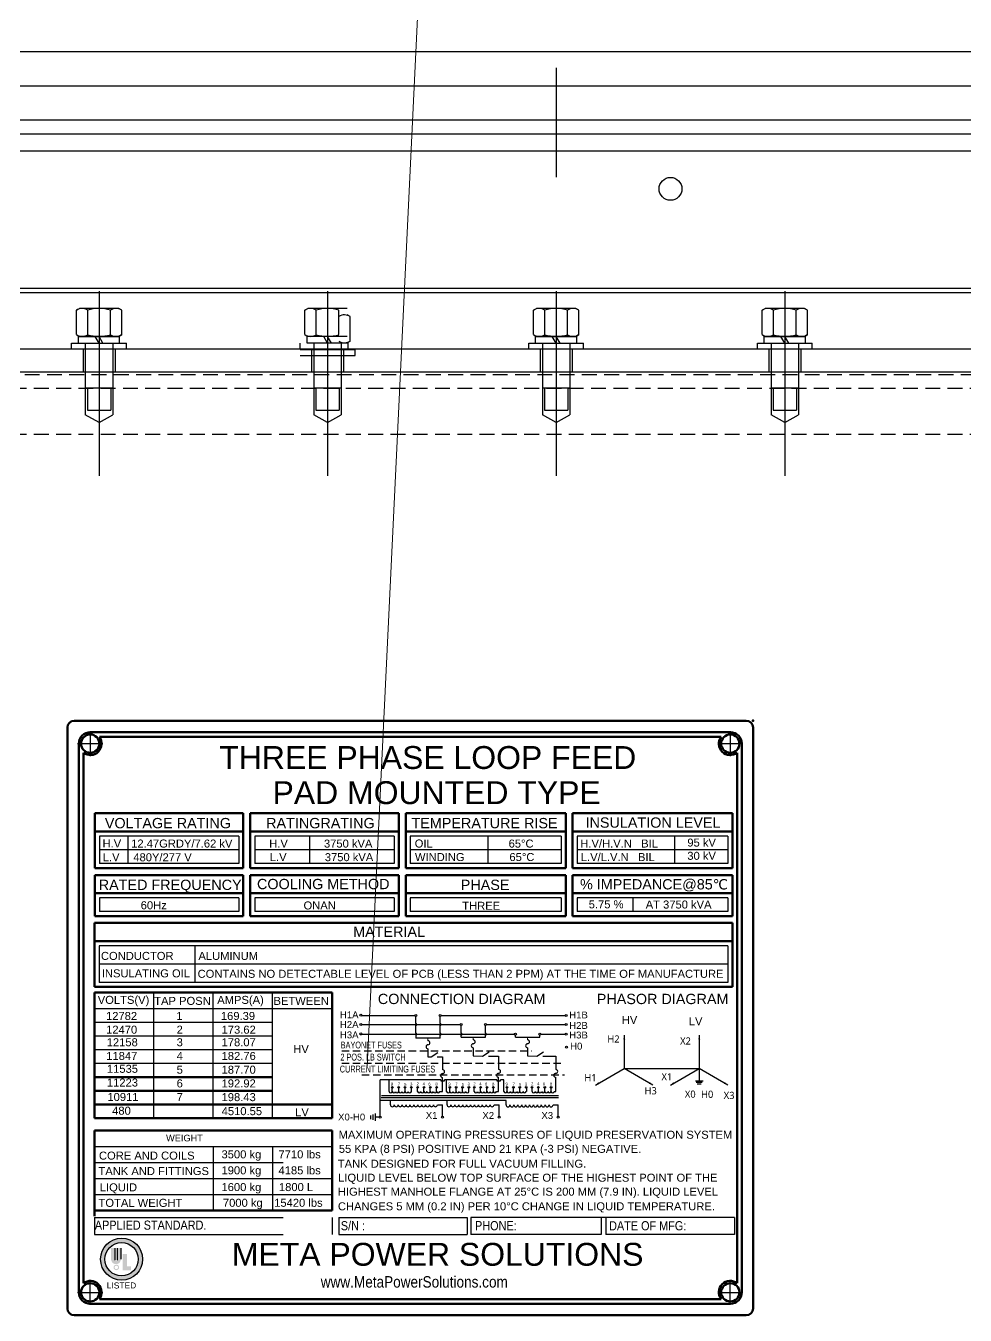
# Model space of a CAD drawing. Header units: millimetres. Extents: x 51831 to 122350, y -311274 to -161296.
# Drawn here: x 54662 to 55073, y -162638 to -162074 of the extents above; entities that cross this region are included whole.
import ezdxf
from ezdxf.enums import TextEntityAlignment as Align

# ---------------------------------------------------------------- set-up
doc = ezdxf.new("R2010")
doc.units = ezdxf.units.MM
doc.header["$LTSCALE"] = 13
for name, pattern in [('CENTER', [50.8, 31.75, -6.35, 6.35, -6.35]), ('CENTER2', [1.125, 0.75, -0.125, 0.125, -0.125]), ('DASHED', [0.75, 0.5, -0.25]), ('HIDDEN', [9.525, 6.35, -3.175])]:
    doc.linetypes.add(name, pattern=pattern)
doc.layers.get('0').update_dxf_attribs({"color": 1, "linetype": 'CENTER'})
for name, color, linetype in [('1', 4, 'Continuous'), ('2', 3, 'Continuous'), ('3中心线层', 1, 'CENTER'), ('4', 2, 'HIDDEN'), ('4虚线层', 6, 'DASHED'), ('PDF_几何图形', 7, 'Continuous'), ('粗实线', 4, 'Continuous')]:
    doc.layers.add(name, color=color, linetype=linetype)
doc.layers.add('标注、文本', color=3, linetype='Continuous', lineweight=25)
doc.layers.add('铁心', color=3, linetype='Continuous', lineweight=0)
doc.styles.add('Arial_txtstyle_2.50_0_0', font='arial.ttf')
doc.styles.add('Note Text (ANSI)', font='arial.ttf')
doc.styles.get("Standard").update_dxf_attribs({"font": 'gbenor.shx', "bigfont": 'gbcbig.shx'})
doc.styles.add('宋体', font='', dxfattribs={"width": 0.6})
doc.styles.get('宋体').set_extended_font_data('Microsoft YaHei')
doc.dimstyles.new('1-15', dxfattribs={"dimscale": 20, "dimtxt": 3.5, "dimasz": 2, "dimexe": 1.5, "dimexo": 0.5, "dimgap": 0.5, "dimtad": 1, "dimtoh": 1, "dimdec": 1, "dimdsep": 46, "dimtxsty": 'Standard', "dimcen": 2.5, "dimclrd": 3, "dimclre": 3, "dimclrt": 3, "dimadec": 0, "dimazin": 2, "dimtfac": 1, "dimtdec": 1, "dimtmove": 0, "dimatfit": 2, "dimfxl": 1, "dimarcsym": 0})

# ---------------------------------------------------------------- blocks, each defined once
blk = doc.blocks.new('*D1083')
at = {"layer": 'Defpoints', "color": 0, "transparency": 16777216}
for p in [(55538.7, -161949), (53448.7, -162132.67), (55538.7, -162132.67)]:
    blk.add_point(p, dxfattribs=at)
at = {"layer": '标注、文本', "color": 3, "lineweight": -2, "transparency": 16777216}
for p, q in [((53448.7, -162122.67), (53448.7, -161919)), ((55538.7, -162122.67), (55538.7, -161919)), ((53488.7, -161949), (55498.7, -161949))]:
    blk.add_line(p, q, dxfattribs=at)
at = {"layer": '标注、文本', "color": 3, "transparency": 16777216}
for points in [[(53488.7, -161942.33), (53488.7, -161955.66), (53448.7, -161949)], [(55498.7, -161942.33), (55498.7, -161955.66), (55538.7, -161949)]]:
    blk.add_solid(points, dxfattribs=at)
at = {"layer": '标注、文本', "color": 3, "transparency": 16777216, "insert": (54493.7, -161904), "char_height": 70, "attachment_point": 5}
blk.add_mtext('2090', dxfattribs=at)

msp = doc.modelspace()

# ---------------------------------------------------------------- hatches: boundary and pattern name
at = {"layer": '标注、文本'}
h = msp.add_hatch(color=0, dxfattribs=at)
h.paths.add_polyline_path([(54694.369, -162612.989, 1), (54712.737, -162612.989, 1)])
h.paths.add_polyline_path([(54710.827, -162612.989, -1), (54696.24, -162612.989, -1)], flags=16)
h.paths.add_polyline_path([(54700.685, -162608.146), (54700.685, -162613.458, 1), (54701.566, -162613.458), (54701.566, -162608.137), (54703.287, -162608.138), (54703.287, -162612.99, -1.0130167), (54698.963, -162612.989), (54698.963, -162608.146)], flags=0)
h.paths.add_polyline_path([(54703.992, -162610.743), (54705.974, -162610.743), (54705.974, -162616.174), (54707.688, -162616.174), (54707.688, -162617.936), (54703.992, -162617.936)], flags=0)
h.paths.add_polyline_path([(54702.49, -162616.63, -1), (54700.071, -162616.63, -1)], flags=0)
h.paths.add_polyline_path([(54702.056, -162616.63, -1), (54700.504, -162616.63, -1)], flags=0)

# ---------------------------------------------------------------- linework, layer by layer
at = {"color": 0}
for p, q in [((54689.848, -162382.026), (54689.848, -162393.026)), ((54969.848, -162382.026), (54969.848, -162393.026)), ((54684.348, -162387.526), (54695.348, -162387.526)), ((54964.348, -162387.526), (54975.348, -162387.526)), ((54689.848, -162633.026), (54689.848, -162622.026)), ((54969.848, -162633.026), (54969.848, -162622.026)), ((54684.348, -162627.526), (54695.348, -162627.526)), ((54964.348, -162627.526), (54975.348, -162627.526))]:
    msp.add_line(p, q, dxfattribs=at)
at = {"layer": '1'}
for p, q in [((54683.776, -162198.001), (54685.105, -162197.234)), ((54702.296, -162197.234), (54685.105, -162197.234)), ((54703.626, -162198.001), (54702.296, -162197.234)), ((54783.776, -162198.001), (54785.105, -162197.234)), ((54802.296, -162197.234), (54785.105, -162197.234)), ((54883.776, -162198.001), (54885.105, -162197.234)), ((54902.296, -162197.234), (54885.105, -162197.234)), ((54903.626, -162198.001), (54902.296, -162197.234)), ((54983.776, -162198.001), (54985.105, -162197.234)), ((55002.296, -162197.234), (54985.105, -162197.234)), ((55003.626, -162198.001), (55002.296, -162197.234)), ((54683.776, -162208.666), (54683.776, -162198.001)), ((54688.738, -162208.666), (54688.738, -162198.001)), ((54698.663, -162208.666), (54698.663, -162198.001)), ((54703.626, -162208.666), (54703.626, -162198.001)), ((54783.776, -162208.666), (54783.776, -162198.001)), ((54788.738, -162208.666), (54788.738, -162198.001)), ((54798.663, -162208.666), (54798.663, -162198.001)), ((54803.626, -162200.801), (54802.296, -162200.034)), ((54803.626, -162211.466), (54803.626, -162200.801)), ((54883.776, -162208.666), (54883.776, -162198.001)), ((54888.738, -162208.666), (54888.738, -162198.001)), ((54898.663, -162208.666), (54898.663, -162198.001)), ((54903.626, -162208.666), (54903.626, -162198.001)), ((54983.776, -162208.666), (54983.776, -162198.001)), ((54988.738, -162208.666), (54988.738, -162198.001)), ((54998.663, -162208.666), (54998.663, -162198.001)), ((55003.626, -162208.666), (55003.626, -162198.001)), ((54683.776, -162208.666), (54685.105, -162209.434)), ((54703.626, -162208.666), (54702.296, -162209.434)), ((54783.776, -162208.666), (54785.105, -162209.434)), ((54883.776, -162208.666), (54885.105, -162209.434)), ((54903.626, -162208.666), (54902.296, -162209.434)), ((54983.776, -162208.666), (54985.105, -162209.434)), ((55003.626, -162208.666), (55002.296, -162209.434)), ((54681.701, -162214.934), (54681.701, -162212.434)), ((54681.701, -162212.434), (54705.701, -162212.434)), ((54684.701, -162212.434), (54684.701, -162209.434)), ((54684.701, -162209.434), (54702.701, -162209.434)), ((54684.701, -162212.434), (54702.701, -162212.434)), ((54702.296, -162209.434), (54685.105, -162209.434)), ((54687.701, -162212.652), (54687.701, -162238.152)), ((54693.701, -162212.434), (54692.001, -162209.434)), ((54695.401, -162212.434), (54693.701, -162209.434)), ((54699.701, -162212.652), (54699.701, -162238.152)), ((54702.701, -162212.434), (54702.701, -162209.434)), ((54705.701, -162214.934), (54705.701, -162212.434)), ((54781.701, -162214.934), (54781.701, -162212.434)), ((54784.701, -162212.434), (54784.701, -162209.434)), ((54784.701, -162212.234), (54802.701, -162212.234)), ((54802.296, -162209.434), (54785.105, -162209.434)), ((54787.701, -162212.652), (54787.701, -162238.152)), ((54793.701, -162212.434), (54792.001, -162209.434)), ((54795.401, -162212.434), (54793.701, -162209.434)), ((54799.701, -162212.652), (54799.701, -162238.152)), ((54803.626, -162211.466), (54802.296, -162212.234)), ((54802.701, -162215.234), (54802.701, -162212.234)), ((54881.701, -162214.934), (54881.701, -162212.434)), ((54881.701, -162212.434), (54905.701, -162212.434)), ((54884.701, -162212.434), (54884.701, -162209.434)), ((54884.701, -162209.434), (54902.701, -162209.434)), ((54884.701, -162212.434), (54902.701, -162212.434)), ((54902.296, -162209.434), (54885.105, -162209.434)), ((54887.701, -162212.652), (54887.701, -162238.152)), ((54893.701, -162212.434), (54892.001, -162209.434)), ((54895.401, -162212.434), (54893.701, -162209.434)), ((54899.701, -162212.652), (54899.701, -162238.152)), ((54902.701, -162212.434), (54902.701, -162209.434)), ((54905.701, -162214.934), (54905.701, -162212.434)), ((54981.701, -162214.934), (54981.701, -162212.434)), ((54981.701, -162212.434), (55005.701, -162212.434)), ((54984.701, -162212.434), (54984.701, -162209.434)), ((54984.701, -162209.434), (55002.701, -162209.434)), ((54984.701, -162212.434), (55002.701, -162212.434)), ((55002.296, -162209.434), (54985.105, -162209.434)), ((54987.701, -162212.652), (54987.701, -162238.152)), ((54993.701, -162212.434), (54992.001, -162209.434)), ((54995.401, -162212.434), (54993.701, -162209.434)), ((54999.701, -162212.652), (54999.701, -162238.152)), ((55002.701, -162212.434), (55002.701, -162209.434)), ((55005.701, -162214.934), (55005.701, -162212.434)), ((54681.701, -162214.934), (54705.701, -162214.934)), ((54781.701, -162215.234), (54805.701, -162215.234)), ((54781.701, -162217.734), (54805.701, -162217.734)), ((54784.701, -162215.234), (54802.701, -162215.234)), ((54805.701, -162217.734), (54805.701, -162215.234)), ((54881.701, -162214.934), (54905.701, -162214.934)), ((54981.701, -162214.934), (55005.701, -162214.934)), ((54699.701, -162232.152), (54687.701, -162232.152)), ((54799.701, -162232.152), (54787.701, -162232.152)), ((54899.701, -162232.152), (54887.701, -162232.152)), ((54999.701, -162232.152), (54987.701, -162232.152)), ((54687.701, -162238.152), (54687.701, -162243.687)), ((54699.701, -162238.152), (54699.701, -162243.687)), ((54787.701, -162238.152), (54787.701, -162243.687)), ((54799.701, -162238.152), (54799.701, -162243.687)), ((54887.701, -162238.152), (54887.701, -162243.687)), ((54899.701, -162238.152), (54899.701, -162243.687)), ((54987.701, -162238.152), (54987.701, -162243.687)), ((54999.701, -162238.152), (54999.701, -162243.687))]:
    msp.add_line(p, q, dxfattribs=at)
for centre, radius, start, end in [((54686.311, -162201.802), 4.569, 57.91444, 123.70456), ((54693.701, -162215.234), 18, 73.9966, 106.0034), ((54701.09, -162201.802), 4.569, 56.29544, 122.08556), ((54786.311, -162201.802), 4.569, 57.91444, 123.70456), ((54793.701, -162215.234), 18, 73.9966, 106.0034), ((54886.311, -162201.802), 4.569, 57.91444, 123.70456), ((54893.701, -162215.234), 18, 73.9966, 106.0034), ((54901.09, -162201.802), 4.569, 56.29544, 122.08556), ((54986.311, -162201.802), 4.569, 57.91444, 123.70456), ((54993.701, -162215.234), 18, 73.9966, 106.0034), ((55001.09, -162201.802), 4.569, 56.29544, 122.08556), ((54801.09, -162204.602), 4.569, 56.29544, 122.08556), ((54686.311, -162204.865), 4.569, 236.29544, 302.55875), ((54693.701, -162191.434), 18, 253.9966, 286.0034), ((54701.09, -162204.865), 4.569, 237.91444, 303.70456), ((54786.311, -162204.865), 4.569, 236.29544, 302.55875), ((54793.701, -162191.434), 18, 253.9966, 286.0034), ((54886.311, -162204.865), 4.569, 236.29544, 302.55875), ((54893.701, -162191.434), 18, 253.9966, 286.0034), ((54901.09, -162204.865), 4.569, 237.91444, 303.70456), ((54986.311, -162204.865), 4.569, 236.29544, 302.55875), ((54993.701, -162191.434), 18, 253.9966, 286.0034), ((55001.09, -162204.865), 4.569, 237.91444, 303.70456), ((54801.09, -162207.665), 4.569, 237.91444, 303.70456)]:
    msp.add_arc(centre, radius, start, end, dxfattribs=at)
at = {"layer": '2'}
for p, q in [((54688.601, -162232.152), (54688.601, -162241.687)), ((54698.801, -162232.152), (54698.801, -162241.687)), ((54788.601, -162232.152), (54788.601, -162241.687)), ((54798.801, -162232.152), (54798.801, -162241.687)), ((54888.601, -162232.152), (54888.601, -162241.687)), ((54898.801, -162232.152), (54898.801, -162241.687)), ((54988.601, -162232.152), (54988.601, -162241.687)), ((54998.801, -162232.152), (54998.801, -162241.687))]:
    msp.add_line(p, q, dxfattribs=at)
at = {"layer": '2', "color": 0, "linetype": 'Continuous'}
for p, q in [((54808.708, -162506.407), (54831.846, -162506.407)), ((54843.376, -162506.407), (54897.605, -162506.407)), ((54808.708, -162510.428), (54829.908, -162510.428)), ((54829.908, -162510.428), (54851.637, -162510.428)), ((54863.167, -162510.428), (54897.605, -162510.428)), ((54691.648, -162515.353), (54769.648, -162515.353)), ((54808.708, -162514.594), (54829.908, -162514.594)), ((54829.908, -162514.594), (54875.397, -162514.594)), ((54842.941, -162516.347), (54832.28, -162516.347)), ((54852.071, -162515.913), (54862.733, -162515.913)), ((54875.831, -162515.913), (54886.493, -162515.913)), ((54886.927, -162514.594), (54897.605, -162514.594)), ((54691.648, -162521.353), (54769.648, -162521.353)), ((54837.611, -162520.98), (54837.611, -162524.561)), ((54837.611, -162524.561), (54839.003, -162524.561)), ((54839.003, -162524.561), (54841.956, -162522.694)), ((54841.579, -162524.561), (54843.969, -162524.561)), ((54843.969, -162524.561), (54843.969, -162530.131)), ((54857.402, -162520.546), (54857.402, -162524.126)), ((54857.402, -162524.126), (54861.492, -162524.177)), ((54861.492, -162524.177), (54864.445, -162522.311)), ((54864.068, -162524.177), (54868.475, -162524.177)), ((54868.475, -162524.177), (54868.475, -162530.026)), ((54881.162, -162520.546), (54881.162, -162524.126)), ((54881.162, -162524.126), (54885.252, -162524.177)), ((54885.252, -162524.177), (54888.205, -162522.311)), ((54887.828, -162524.177), (54893.52, -162524.177)), ((54893.52, -162524.177), (54893.52, -162530.039)), ((54691.648, -162527.353), (54769.648, -162527.353)), ((54843.159, -162534.547), (54843.159, -162535.087)), ((54843.159, -162535.087), (54844.779, -162535.087)), ((54844.779, -162535.087), (54844.779, -162534.547)), ((54867.665, -162534.547), (54867.665, -162535.087)), ((54867.665, -162535.087), (54869.285, -162535.087)), ((54869.285, -162535.087), (54869.285, -162534.547)), ((54691.722, -162577.803), (54795.722, -162577.803)), ((54691.722, -162584.803), (54795.722, -162584.803)), ((54691.722, -162591.803), (54795.722, -162591.803)), ((54913.439, -162594.759), (54856.361, -162594.759))]:
    msp.add_line(p, q, dxfattribs=at)
at = {"layer": '2', "color": 0}
for p, q in [((54923.465, -162529.594), (54956.277, -162529.594)), ((54956.277, -162529.594), (54956.277, -162535.015)), ((54843.159, -162534.547), (54816.645, -162534.567)), ((54816.645, -162543.61), (54816.645, -162534.567)), ((54820.621, -162539.638), (54820.621, -162534.547)), ((54867.665, -162534.547), (54844.779, -162534.547)), ((54870.821, -162534.547), (54869.285, -162534.547)), ((54954.576, -162535.015), (54957.977, -162535.015)), ((54954.942, -162535.629), (54957.611, -162535.629)), ((54955.426, -162536.303), (54957.127, -162536.303))]:
    msp.add_line(p, q, dxfattribs=at)
at = {"layer": '2', "color": 0, "linetype": 'Continuous'}
for points in [[(54832.28, -162509.994), (54832.28, -162506.841)], [(54832.28, -162514.159), (54832.28, -162510.863)], [(54852.071, -162514.159), (54852.071, -162510.863)], [(54852.071, -162515.913), (54852.071, -162515.028)], [(54875.831, -162515.913), (54875.831, -162515.028)], [(54843.941, -162539.717), (54843.969, -162533.587)], [(54868.446, -162539.717), (54868.475, -162533.469)], [(54893.492, -162539.717), (54893.52, -162533.495)]]:
    msp.add_lwpolyline(points, dxfattribs=at)
at = {"layer": '2', "color": 0}
for points in [[(54923.465, -162515.085, 0, 0.871, 0), (54923.465, -162516.826, 0.871, 0.871, 0)], [(54956.277, -162515.085, 0, 0.871, 0), (54956.277, -162516.826, 0.871, 0.871, 0)], [(54910.901, -162536.848, 0, 0.871, 0), (54912.408, -162535.978, 0.871, 0.871, 0)], [(54936.03, -162536.848, 0, 0.871, 0), (54934.523, -162535.978, 0.871, 0.871, 0)], [(54943.712, -162536.848, 0, 0.871, 0), (54945.219, -162535.978, 0.871, 0.871, 0)], [(54968.841, -162536.848, 0, 0.871, 0), (54967.334, -162535.978, 0.871, 0.871, 0)]]:
    msp.add_lwpolyline(points, format="xyseb", dxfattribs=at)
for points in [[(54923.465, -162515.085), (54923.465, -162529.594)], [(54956.277, -162515.085), (54956.277, -162529.594)], [(54910.901, -162536.848), (54923.465, -162529.594)], [(54936.03, -162536.848), (54923.465, -162529.594)], [(54943.712, -162536.848), (54956.277, -162529.594)], [(54968.841, -162536.848), (54956.277, -162529.594)]]:
    msp.add_lwpolyline(points, dxfattribs=at)
for centre, start, end in [((54837.611, -162518.388), 270, 90), ((54857.402, -162519.682), 90, 270), ((54857.402, -162517.954), 270, 90), ((54881.162, -162519.682), 90, 270), ((54881.162, -162517.954), 270, 90), ((54837.611, -162520.116), 90, 270), ((54843.969, -162530.995), 270, 90), ((54868.475, -162530.89), 270, 90), ((54893.52, -162530.903), 270, 90), ((54843.969, -162532.723), 90, 270), ((54868.475, -162532.618), 90, 270), ((54893.52, -162532.631), 90, 270)]:
    msp.add_arc(centre, 0.864, start, end, dxfattribs=at)
at = {"layer": '3中心线层', "linetype": 'CENTER2', "lineweight": -3, "ltscale": 10}
msp.add_line((54893.701, -162092.02), (54893.701, -162139.816), dxfattribs=at)
at = {"layer": '4'}
for p, q in [((54693.701, -162189.652), (54693.701, -162270.452)), ((54793.701, -162189.652), (54793.701, -162270.452)), ((54893.701, -162189.652), (54893.701, -162270.452)), ((54993.701, -162189.652), (54993.701, -162270.452))]:
    msp.add_line(p, q, dxfattribs=at)
at = {"layer": '4', "color": 0, "linetype": 'ByBlock', "lineweight": -3}
for p, q in [((54693.864, -162428), (54693.864, -162440)), ((54754.83, -162428), (54693.864, -162428)), ((54706.28, -162428), (54706.28, -162440)), ((54754.83, -162428), (54754.83, -162440)), ((54761.864, -162428), (54761.864, -162440)), ((54822.83, -162428), (54761.864, -162428)), ((54785.708, -162428), (54785.708, -162440)), ((54822.83, -162428), (54822.83, -162440)), ((54829.882, -162428), (54829.882, -162440)), ((54895.848, -162428), (54829.882, -162428)), ((54863.726, -162428), (54863.726, -162440)), ((54895.848, -162428), (54895.848, -162440)), ((54902.861, -162428), (54902.861, -162440)), ((54968.848, -162428), (54902.861, -162428)), ((54945.515, -162428), (54945.515, -162440)), ((54968.848, -162428), (54968.848, -162440)), ((54754.83, -162434), (54693.864, -162434)), ((54822.83, -162434), (54761.864, -162434)), ((54895.848, -162434), (54829.882, -162434)), ((54968.848, -162434), (54902.861, -162434)), ((54754.83, -162440), (54693.864, -162440)), ((54822.83, -162440), (54761.864, -162440)), ((54895.848, -162440), (54829.882, -162440)), ((54968.848, -162440), (54902.861, -162440)), ((54693.864, -162455), (54693.864, -162461)), ((54754.83, -162455), (54693.864, -162455)), ((54754.83, -162455), (54754.83, -162461)), ((54761.864, -162455), (54761.864, -162461)), ((54822.83, -162455), (54761.864, -162455)), ((54822.83, -162455), (54822.83, -162461)), ((54829.882, -162455), (54829.882, -162461)), ((54895.848, -162455), (54829.882, -162455)), ((54895.848, -162455), (54895.848, -162461)), ((54902.861, -162455), (54902.861, -162461)), ((54968.848, -162455), (54902.861, -162455)), ((54927.247, -162455), (54927.247, -162461)), ((54968.848, -162455), (54968.848, -162461)), ((54754.83, -162461), (54693.864, -162461)), ((54822.83, -162461), (54761.864, -162461)), ((54895.848, -162461), (54829.882, -162461)), ((54968.848, -162461), (54902.861, -162461)), ((54693.755, -162475.955), (54693.755, -162491.955)), ((54968.848, -162475.955), (54693.755, -162475.955)), ((54735.609, -162475.955), (54735.609, -162491.955)), ((54968.848, -162475.955), (54968.848, -162491.955)), ((54968.848, -162483.955), (54693.755, -162483.955)), ((54968.848, -162491.955), (54693.755, -162491.955)), ((54691.648, -162503.353), (54795.648, -162503.353)), ((54691.722, -162563.803), (54795.722, -162563.803))]:
    msp.add_line(p, q, dxfattribs=at)
at = {"layer": '4', "color": 0, "lineweight": -3}
for p, q in [((54717.648, -162551.353), (54717.648, -162496.353)), ((54743.648, -162551.353), (54743.648, -162496.353)), ((54769.648, -162551.353), (54769.648, -162496.353)), ((54691.648, -162509.353), (54769.648, -162509.353)), ((54743.722, -162591.803), (54743.722, -162563.803)), ((54769.722, -162591.803), (54769.722, -162563.803)), ((54691.722, -162570.803), (54795.722, -162570.803)), ((54691.714, -162594.759), (54795.696, -162594.759)), ((54691.714, -162594.759), (54691.714, -162602.231)), ((54795.696, -162594.759), (54795.696, -162602.231)), ((54798.673, -162594.759), (54854.711, -162594.759)), ((54798.673, -162594.759), (54798.673, -162602.231)), ((54854.711, -162594.759), (54854.711, -162602.231)), ((54856.361, -162594.759), (54856.361, -162602.231)), ((54971.685, -162594.759), (54900.068, -162594.759)), ((54913.439, -162594.759), (54913.439, -162602.231)), ((54915.473, -162594.759), (54915.473, -162602.231)), ((54971.685, -162594.759), (54971.685, -162602.231)), ((54691.714, -162602.231), (54795.696, -162602.231)), ((54798.673, -162602.231), (54854.711, -162602.231)), ((54913.439, -162602.231), (54856.361, -162602.231)), ((54971.685, -162602.231), (54915.473, -162602.231))]:
    msp.add_line(p, q, dxfattribs=at)
at = {"layer": '4虚线层'}
for p, q in [((53549.701, -162226.152), (55437.701, -162226.152)), ((53553.701, -162232.152), (55439.701, -162232.152)), ((53553.701, -162252.152), (55439.701, -162252.152))]:
    msp.add_line(p, q, dxfattribs=at)
at = {"layer": '4虚线层', "color": 0, "ltscale": 0.5}
for p, q in [((54799.881, -162521.879), (54882.956, -162521.879)), ((54799.87, -162527.344), (54896.149, -162527.344)), ((54808.693, -162532.357), (54897.397, -162532.357))]:
    msp.add_line(p, q, dxfattribs=at)
at = {"layer": 'PDF_几何图形', "color": 0, "lineweight": 15}
for points in [[(54837.611, -162517.524), (54837.611, -162516.347)], [(54857.402, -162517.09), (54857.402, -162515.913)], [(54881.162, -162517.09), (54881.162, -162515.913)]]:
    msp.add_lwpolyline(points, dxfattribs=at)
at = {"layer": '标注、文本'}
for p, q in [((55482.701, -162128.428), (53504.701, -162128.428)), ((55492.701, -162188.428), (53494.701, -162188.428)), ((55492.701, -162190.428), (53494.701, -162190.428)), ((53500.701, -162214.934), (55486.701, -162214.934)), ((54686.701, -162214.934), (54686.701, -162224.934)), ((54700.701, -162214.934), (54700.701, -162224.934)), ((54786.701, -162214.934), (54786.701, -162224.934)), ((54800.701, -162214.934), (54800.701, -162224.934)), ((54886.701, -162214.934), (54886.701, -162224.934)), ((54900.701, -162214.934), (54900.701, -162224.934)), ((54986.701, -162214.934), (54986.701, -162224.934)), ((55000.701, -162214.934), (55000.701, -162224.934)), ((53500.701, -162224.934), (55486.701, -162224.934)), ((54688.601, -162241.687), (54698.801, -162241.687)), ((54788.601, -162241.687), (54798.801, -162241.687)), ((54888.601, -162241.687), (54898.801, -162241.687)), ((54988.601, -162241.687), (54998.801, -162241.687)), ((54693.701, -162247.152), (54687.701, -162243.687)), ((54693.701, -162247.152), (54687.701, -162243.687)), ((54693.701, -162247.152), (54687.701, -162243.687)), ((54693.701, -162247.152), (54687.701, -162243.687)), ((54693.701, -162247.152), (54687.701, -162243.687)), ((54693.701, -162247.152), (54687.701, -162243.687)), ((54693.701, -162247.152), (54687.701, -162243.687)), ((54693.701, -162247.152), (54687.701, -162243.687)), ((54693.701, -162247.152), (54699.701, -162243.687)), ((54693.701, -162247.152), (54699.701, -162243.687)), ((54693.701, -162247.152), (54699.701, -162243.687)), ((54693.701, -162247.152), (54699.701, -162243.687)), ((54693.701, -162247.152), (54699.701, -162243.687)), ((54693.701, -162247.152), (54699.701, -162243.687)), ((54693.701, -162247.152), (54699.701, -162243.687)), ((54693.701, -162247.152), (54699.701, -162243.687)), ((54693.701, -162247.152), (54693.701, -162247.152)), ((54793.701, -162247.152), (54787.701, -162243.687)), ((54793.701, -162247.152), (54787.701, -162243.687)), ((54793.701, -162247.152), (54787.701, -162243.687)), ((54793.701, -162247.152), (54787.701, -162243.687)), ((54793.701, -162247.152), (54787.701, -162243.687)), ((54793.701, -162247.152), (54787.701, -162243.687)), ((54793.701, -162247.152), (54787.701, -162243.687)), ((54793.701, -162247.152), (54787.701, -162243.687)), ((54793.701, -162247.152), (54799.701, -162243.687)), ((54793.701, -162247.152), (54799.701, -162243.687)), ((54793.701, -162247.152), (54799.701, -162243.687)), ((54793.701, -162247.152), (54799.701, -162243.687)), ((54793.701, -162247.152), (54799.701, -162243.687)), ((54793.701, -162247.152), (54799.701, -162243.687)), ((54793.701, -162247.152), (54799.701, -162243.687)), ((54793.701, -162247.152), (54799.701, -162243.687)), ((54793.701, -162247.152), (54793.701, -162247.152)), ((54893.701, -162247.152), (54887.701, -162243.687)), ((54893.701, -162247.152), (54887.701, -162243.687)), ((54893.701, -162247.152), (54887.701, -162243.687)), ((54893.701, -162247.152), (54887.701, -162243.687)), ((54893.701, -162247.152), (54887.701, -162243.687)), ((54893.701, -162247.152), (54887.701, -162243.687)), ((54893.701, -162247.152), (54887.701, -162243.687)), ((54893.701, -162247.152), (54887.701, -162243.687)), ((54893.701, -162247.152), (54899.701, -162243.687)), ((54893.701, -162247.152), (54899.701, -162243.687)), ((54893.701, -162247.152), (54899.701, -162243.687)), ((54893.701, -162247.152), (54899.701, -162243.687)), ((54893.701, -162247.152), (54899.701, -162243.687)), ((54893.701, -162247.152), (54899.701, -162243.687)), ((54893.701, -162247.152), (54899.701, -162243.687)), ((54893.701, -162247.152), (54899.701, -162243.687)), ((54893.701, -162247.152), (54893.701, -162247.152)), ((54993.701, -162247.152), (54987.701, -162243.687)), ((54993.701, -162247.152), (54987.701, -162243.687)), ((54993.701, -162247.152), (54987.701, -162243.687)), ((54993.701, -162247.152), (54987.701, -162243.687)), ((54993.701, -162247.152), (54987.701, -162243.687)), ((54993.701, -162247.152), (54987.701, -162243.687)), ((54993.701, -162247.152), (54987.701, -162243.687)), ((54993.701, -162247.152), (54987.701, -162243.687)), ((54993.701, -162247.152), (54999.701, -162243.687)), ((54993.701, -162247.152), (54999.701, -162243.687)), ((54993.701, -162247.152), (54999.701, -162243.687)), ((54993.701, -162247.152), (54999.701, -162243.687)), ((54993.701, -162247.152), (54999.701, -162243.687)), ((54993.701, -162247.152), (54999.701, -162243.687)), ((54993.701, -162247.152), (54999.701, -162243.687)), ((54993.701, -162247.152), (54999.701, -162243.687)), ((54993.701, -162247.152), (54993.701, -162247.152))]:
    msp.add_line(p, q, dxfattribs=at)
at = {"layer": '标注、文本', "color": 0}
for p, q in [((54842.941, -162509.994), (54842.941, -162506.841)), ((54842.941, -162514.159), (54842.941, -162510.863)), ((54862.733, -162514.159), (54862.733, -162510.863)), ((54832.28, -162515.028), (54832.28, -162516.347)), ((54842.941, -162516.347), (54842.941, -162515.028)), ((54862.733, -162515.913), (54862.733, -162515.028)), ((54886.493, -162515.913), (54886.493, -162515.028)), ((54845.775, -162539.707), (54845.775, -162534.547)), ((54870.821, -162539.707), (54870.821, -162534.547)), ((54894.688, -162541.545), (54817.201, -162541.545)), ((54822.009, -162539.638), (54822.009, -162538.246)), ((54824.786, -162539.638), (54824.786, -162538.246)), ((54827.563, -162539.638), (54827.563, -162538.246)), ((54830.341, -162539.638), (54830.341, -162538.246)), ((54833.052, -162539.638), (54833.052, -162538.246)), ((54835.829, -162539.638), (54835.829, -162538.246)), ((54838.606, -162539.638), (54838.606, -162538.246)), ((54841.383, -162539.638), (54841.383, -162538.246)), ((54842.768, -162539.707), (54843.928, -162539.717)), ((54847.164, -162539.638), (54847.164, -162538.246)), ((54849.941, -162539.638), (54849.941, -162538.246)), ((54852.718, -162539.638), (54852.718, -162538.246)), ((54855.495, -162539.638), (54855.495, -162538.246)), ((54857.869, -162539.638), (54857.869, -162538.246)), ((54860.646, -162539.638), (54860.646, -162538.246)), ((54863.423, -162539.638), (54863.423, -162538.246)), ((54866.2, -162539.638), (54866.2, -162538.246)), ((54867.585, -162539.713), (54868.446, -162539.717)), ((54872.21, -162539.638), (54872.21, -162538.246)), ((54874.987, -162539.638), (54874.987, -162538.246)), ((54877.764, -162539.638), (54877.764, -162538.246)), ((54880.881, -162539.638), (54880.881, -162538.246)), ((54883.138, -162539.638), (54883.138, -162538.246)), ((54885.915, -162539.638), (54885.915, -162538.246)), ((54888.693, -162539.638), (54888.693, -162538.246)), ((54891.47, -162539.638), (54891.47, -162538.246)), ((54892.854, -162539.714), (54893.507, -162539.717)), ((54871.751, -162543.59), (54816.645, -162543.59)), ((54816.645, -162550.502), (54816.645, -162543.61)), ((54894.747, -162542.498), (54817.062, -162542.498)), ((54821.16, -162545.504), (54821.16, -162543.59)), ((54841.731, -162545.505), (54843.928, -162545.515)), ((54843.928, -162550.492), (54843.928, -162545.514)), ((54845.928, -162545.504), (54845.928, -162543.59)), ((54866.5, -162545.504), (54868.696, -162545.514)), ((54868.696, -162550.492), (54868.696, -162545.514)), ((54871.751, -162545.533), (54871.751, -162543.59)), ((54892.322, -162545.533), (54894.519, -162545.543)), ((54894.519, -162550.521), (54894.519, -162545.543)), ((54812.65, -162551.721), (54812.65, -162550.152)), ((54813.624, -162552.148), (54813.624, -162549.724)), ((54814.621, -162552.505), (54814.621, -162549.368)), ((54816.211, -162550.936), (54814.621, -162550.936)), ((54700.685, -162608.146), (54700.685, -162613.458)), ((54701.566, -162608.137), (54701.566, -162613.458)), ((54703.287, -162608.138), (54703.287, -162612.99))]:
    msp.add_line(p, q, dxfattribs=at)
for centre, radius in [((54808.278, -162506.346), 0.434), ((54832.28, -162506.407), 0.434), ((54842.941, -162506.407), 0.434), ((54898.04, -162506.407), 0.434), ((54808.278, -162510.367), 0.434), ((54852.071, -162510.428), 0.434), ((54862.733, -162510.428), 0.434), ((54898.04, -162510.428), 0.434), ((54808.278, -162514.532), 0.434), ((54875.831, -162514.594), 0.434), ((54886.493, -162514.594), 0.434), ((54898.04, -162514.594), 0.434), ((54898.234, -162520.25), 0.434), ((54822.018, -162537.895), 0.352), ((54824.795, -162537.895), 0.352), ((54827.572, -162537.895), 0.352), ((54830.349, -162537.895), 0.352), ((54833.06, -162537.895), 0.352), ((54835.837, -162537.895), 0.352), ((54838.614, -162537.895), 0.352), ((54841.392, -162537.895), 0.352), ((54847.172, -162537.895), 0.352), ((54849.95, -162537.895), 0.352), ((54852.727, -162537.895), 0.352), ((54855.504, -162537.895), 0.352), ((54857.877, -162537.895), 0.352), ((54860.655, -162537.895), 0.352), ((54863.432, -162537.895), 0.352), ((54866.209, -162537.895), 0.352), ((54872.218, -162537.895), 0.352), ((54874.995, -162537.895), 0.352), ((54877.772, -162537.895), 0.352), ((54880.55, -162537.895), 0.352), ((54883.147, -162537.895), 0.352), ((54885.924, -162537.895), 0.352), ((54888.701, -162537.895), 0.352), ((54891.478, -162537.895), 0.352), ((54816.645, -162550.936), 0.434), ((54843.928, -162550.927), 0.434), ((54868.696, -162550.926), 0.434), ((54894.519, -162550.955), 0.434), ((54703.596, -162613.02), 9.184), ((54703.576, -162613.02), 7.294)]:
    msp.add_circle(centre, radius, dxfattribs=at)
for centre, radius, start, end in [((54832.28, -162510.428), 0.434, 270, 90), ((54842.941, -162510.428), 0.434, 270, 90), ((54832.28, -162514.594), 0.434, 270, 90), ((54842.941, -162514.594), 0.434, 270, 90), ((54852.071, -162514.594), 0.434, 270, 90), ((54862.733, -162514.594), 0.434, 270, 90), ((54821.315, -162539.638), 0.694, 180, 0), ((54822.703, -162539.638), 0.694, 180, 0), ((54824.092, -162539.638), 0.694, 180, 0), ((54825.481, -162539.638), 0.694, 180, 0), ((54826.869, -162539.638), 0.694, 180, 0), ((54828.258, -162539.638), 0.694, 180, 0), ((54829.646, -162539.638), 0.694, 180, 0), ((54833.746, -162539.638), 0.694, 180, 0), ((54835.134, -162539.638), 0.694, 180, 0), ((54836.523, -162539.638), 0.694, 180, 0), ((54837.912, -162539.638), 0.694, 180, 0), ((54839.3, -162539.638), 0.694, 180, 0), ((54840.689, -162539.638), 0.694, 180, 0), ((54842.077, -162539.638), 0.694, 180, 0), ((54846.47, -162539.638), 0.694, 180, 0), ((54847.858, -162539.638), 0.694, 180, 0), ((54849.247, -162539.638), 0.694, 180, 0), ((54850.635, -162539.638), 0.694, 180, 0), ((54852.024, -162539.638), 0.694, 180, 0), ((54853.413, -162539.638), 0.694, 180, 0), ((54854.801, -162539.638), 0.694, 180, 0), ((54858.563, -162539.638), 0.694, 180, 0), ((54859.952, -162539.638), 0.694, 180, 0), ((54861.34, -162539.638), 0.694, 180, 0), ((54862.729, -162539.638), 0.694, 180, 0), ((54864.117, -162539.638), 0.694, 180, 0), ((54865.506, -162539.638), 0.694, 180, 0), ((54866.895, -162539.638), 0.694, 180, 353.81649), ((54871.515, -162539.638), 0.694, 180, 0), ((54872.904, -162539.638), 0.694, 180, 0), ((54874.293, -162539.638), 0.694, 180, 0), ((54875.681, -162539.638), 0.694, 180, 0), ((54877.07, -162539.638), 0.694, 180, 0), ((54878.458, -162539.638), 0.694, 180, 0), ((54879.847, -162539.638), 0.694, 180, 0), ((54883.833, -162539.638), 0.694, 180, 0), ((54885.221, -162539.638), 0.694, 180, 0), ((54886.61, -162539.638), 0.694, 180, 0), ((54887.998, -162539.638), 0.694, 180, 0), ((54889.387, -162539.638), 0.694, 180, 0), ((54890.775, -162539.638), 0.694, 180, 0), ((54892.164, -162539.638), 0.694, 180, 353.73169), ((54822.017, -162545.504), 0.857, 180, 0), ((54823.731, -162545.504), 0.857, 180, 0), ((54825.446, -162545.504), 0.857, 180, 0), ((54827.16, -162545.504), 0.857, 180, 0), ((54828.874, -162545.504), 0.857, 180, 0), ((54830.589, -162545.504), 0.857, 180, 0), ((54832.303, -162545.504), 0.857, 180, 0), ((54834.017, -162545.504), 0.857, 180, 0), ((54835.731, -162545.504), 0.857, 180, 0), ((54837.446, -162545.504), 0.857, 180, 0), ((54839.16, -162545.504), 0.857, 180, 0), ((54840.874, -162545.504), 0.857, 180, 0), ((54846.786, -162545.504), 0.857, 180, 0), ((54848.5, -162545.504), 0.857, 180, 0), ((54850.214, -162545.504), 0.857, 180, 0), ((54851.928, -162545.504), 0.857, 180, 0), ((54853.643, -162545.504), 0.857, 180, 0), ((54855.357, -162545.504), 0.857, 180, 0), ((54857.071, -162545.504), 0.857, 180, 0), ((54858.786, -162545.504), 0.857, 180, 0), ((54860.5, -162545.504), 0.857, 180, 0), ((54862.214, -162545.504), 0.857, 180, 0), ((54863.928, -162545.504), 0.857, 180, 0), ((54865.643, -162545.504), 0.857, 180, 0), ((54872.608, -162545.533), 0.857, 180, 0), ((54874.322, -162545.533), 0.857, 180, 0), ((54876.037, -162545.533), 0.857, 180, 0), ((54877.751, -162545.533), 0.857, 180, 0), ((54879.465, -162545.533), 0.857, 180, 0), ((54881.18, -162545.533), 0.857, 180, 0), ((54882.894, -162545.533), 0.857, 180, 0), ((54884.608, -162545.533), 0.857, 180, 0), ((54886.322, -162545.533), 0.857, 180, 0), ((54888.037, -162545.533), 0.857, 180, 0), ((54889.751, -162545.533), 0.857, 180, 0), ((54891.465, -162545.533), 0.857, 180, 0)]:
    msp.add_arc(centre, radius, start, end, dxfattribs=at)
at = {"layer": '粗实线', "lineweight": 30}
for p, q in [((55498.701, -162084.934), (53488.701, -162084.934)), ((55498.701, -162099.934), (53488.701, -162099.934)), ((55498.701, -162114.934), (53488.701, -162114.934)), ((55498.701, -162120.934), (53488.701, -162120.934))]:
    msp.add_line(p, q, dxfattribs=at)
at = {"layer": '粗实线', "color": 0, "lineweight": 50}
for p, q in [((54682.848, -162377.526), (54976.848, -162377.526)), ((54679.848, -162380.526), (54679.848, -162634.526)), ((54689.83, -162382.526), (54969.848, -162382.526)), ((54979.848, -162380.526), (54979.848, -162634.526)), ((54684.848, -162387.526), (54684.848, -162627.526)), ((54693.848, -162384.526), (54965.849, -162384.526)), ((54725.327, -162384.526), (54750.161, -162384.526)), ((54752.957, -162384.526), (54784.836, -162384.526)), ((54974.848, -162387.526), (54974.848, -162627.526)), ((54686.849, -162391.526), (54686.849, -162623.526)), ((54972.848, -162391.526), (54972.848, -162623.526)), ((54691.83, -162418), (54691.83, -162442)), ((54756.83, -162418), (54691.83, -162418)), ((54756.83, -162418), (54756.83, -162442)), ((54759.83, -162418), (54759.83, -162442)), ((54824.83, -162418), (54759.83, -162418)), ((54824.83, -162418), (54824.83, -162442)), ((54827.848, -162418), (54827.848, -162442)), ((54897.848, -162418), (54827.848, -162418)), ((54897.848, -162418), (54897.848, -162442)), ((54970.848, -162418), (54900.827, -162418)), ((54900.827, -162418), (54900.827, -162442)), ((54970.848, -162418), (54970.848, -162442)), ((54756.83, -162426), (54691.83, -162426)), ((54824.83, -162426), (54759.83, -162426)), ((54897.848, -162426), (54827.848, -162426)), ((54970.848, -162426), (54900.827, -162426)), ((54756.83, -162442), (54691.83, -162442)), ((54691.83, -162445), (54691.83, -162463)), ((54756.83, -162445), (54691.83, -162445)), ((54756.83, -162445), (54756.83, -162463)), ((54824.83, -162442), (54759.83, -162442)), ((54759.83, -162445), (54759.83, -162463)), ((54824.83, -162445), (54759.83, -162445)), ((54824.83, -162445), (54824.83, -162463)), ((54897.848, -162442), (54827.848, -162442)), ((54827.848, -162445), (54827.848, -162463)), ((54897.848, -162445), (54827.848, -162445)), ((54897.848, -162445), (54897.848, -162463)), ((54970.848, -162442), (54900.827, -162442)), ((54900.827, -162445), (54900.827, -162463)), ((54970.848, -162445), (54900.827, -162445)), ((54970.848, -162445), (54970.848, -162463)), ((54756.83, -162453), (54691.83, -162453)), ((54824.83, -162453), (54759.83, -162453)), ((54897.848, -162453), (54827.848, -162453)), ((54970.848, -162453), (54900.827, -162453)), ((54691.722, -162465.955), (54691.722, -162493.955)), ((54691.722, -162465.955), (54691.722, -162493.955)), ((54970.848, -162465.955), (54691.722, -162465.955)), ((54756.83, -162463), (54691.83, -162463)), ((54824.83, -162463), (54759.83, -162463)), ((54897.848, -162463), (54827.848, -162463)), ((54970.848, -162463), (54900.827, -162463)), ((54970.848, -162465.955), (54970.848, -162493.955)), ((54970.848, -162473.955), (54691.722, -162473.955)), ((54691.648, -162496.353), (54795.648, -162496.353)), ((54691.648, -162551.353), (54691.648, -162496.353)), ((54970.848, -162493.955), (54691.722, -162493.955)), ((54795.648, -162551.353), (54795.648, -162496.353)), ((54691.648, -162533.353), (54769.648, -162533.353)), ((54691.648, -162539.353), (54769.648, -162539.353)), ((54691.648, -162545.353), (54795.648, -162545.353)), ((54691.648, -162551.353), (54795.648, -162551.353)), ((54691.722, -162556.803), (54795.722, -162556.803)), ((54691.722, -162594.179), (54691.722, -162556.803)), ((54795.722, -162591.803), (54795.722, -162556.803)), ((54691.722, -162591.803), (54795.722, -162591.803)), ((54693.848, -162630.526), (54965.849, -162630.526)), ((54689.83, -162632.526), (54969.848, -162632.526)), ((54682.848, -162637.526), (54976.848, -162637.526))]:
    msp.add_line(p, q, dxfattribs=at)
at = {"layer": '粗实线', "lineweight": 30}
msp.add_circle((54943.701, -162144.913), 5, dxfattribs=at)
at = {"layer": '粗实线', "color": 0, "lineweight": 50}
for centre in [(54689.848, -162387.526), (54969.848, -162387.526), (54689.848, -162627.526), (54969.848, -162627.526)]:
    msp.add_circle(centre, 4, dxfattribs=at)
for centre, radius, start, end in [((54682.848, -162380.526), 3, 90, 180), ((54976.848, -162380.526), 3, 0, 90), ((54689.848, -162387.526), 5, 89.79079, 180), ((54969.848, -162387.526), 5, 0, 90), ((54689.848, -162387.526), 5, 233.13077, 36.86971), ((54969.848, -162387.526), 5, 143.13029, 306.86923), ((54689.848, -162627.526), 5, 323.13029, 126.86923), ((54969.848, -162627.526), 5, 53.13077, 216.86971), ((54689.848, -162627.526), 5, 180, 270.20921), ((54969.848, -162627.526), 5, 270, 0), ((54682.848, -162634.526), 3, 180, 270), ((54976.848, -162634.526), 3, 270, 0)]:
    msp.add_arc(centre, radius, start, end, dxfattribs=at)
msp.add_point((54979.848, -162377.526), dxfattribs=at)
msp.add_point((54979.848, -162377.526), dxfattribs=at)
msp.add_point((54979.848, -162377.526), dxfattribs=at)
msp.add_point((54979.848, -162377.526), dxfattribs=at)
at = {"layer": '铁心'}
msp.add_lwpolyline([(54811.005, -162528.677), (54844.113, -161839.009), (54844.113, -161839.009)], dxfattribs=at)

# ---------------------------------------------------------------- texts
at = {"layer": '2', "color": 0, "linetype": 'Continuous', "style": 'Arial_txtstyle_2.50_0_0'}
for s, height, p in [('THREE PHASE LOOP FEED ', 10, (54839.466, -162393.612)), (' PAD MOUNTED TYPE', 10, (54839.466, -162408.983)), ('5.75 %%%', 3.5, (54915.538, -162457.844)), ('AT 3750 kVA', 3.5, (54947.25, -162457.844)), ('MATERIAL', 4.5, (54820.589, -162469.827)), ('INSULATING OIL', 3.5, (54714.217, -162488.016)), ('CONTAINS NO DETECTABLE LEVEL OF PCB (LESS THAN 2 PPM) AT THE TIME OF MANUFACTURE ', 3.5, (54852.539, -162488.639)), ('VOLTS(V)', 3.5, (54704.419, -162500.052)), ('TAP POSN', 3.5, (54730.216, -162500.052)), ('AMPS(A)', 3.5, (54755.6, -162500.052)), ('BETWEEN', 3.5, (54782.123, -162500.052)), ('META POWER SOLUTIONS', 10, (54841.841, -162610.889))]:
    msp.add_text(s, height=height, dxfattribs=at).set_placement(p, align=Align.MIDDLE)
for s, height, p in [('VOLTAGE RATING', 4.5, (54696.251, -162424.552)), (' RATINGRATING', 4.5, (54765.061, -162424.552)), ('TEMPERATURE RISE ', 4.5, (54830.376, -162424.552)), ('INSULATION LEVEL', 4.5, (54906.531, -162424.311)), ('H.V    ', 3.5, (54695.256, -162432.967)), ('12.47GRDY/7.62 kV', 3.5, (54707.761, -162432.997)), ('H.V    ', 3.5, (54768.161, -162432.983)), ('3750 kVA', 3.5, (54792.101, -162433.012)), ('OIL', 3.5, (54831.813, -162432.983)), ('65%%DC', 3.5, (54872.872, -162433.012)), ('H.V/H.V.N   BIL', 3.5, (54904.253, -162432.983)), ('95 kV', 3.5, (54951.067, -162432.57)), ('L.V', 3.5, (54695.353, -162438.953)), ('480Y/277 V', 3.5, (54708.706, -162438.997)), ('L.V', 3.5, (54768.422, -162438.902)), ('3750 kVA', 3.5, (54792.465, -162438.946)), ('WINDING', 3.5, (54831.911, -162438.902)), ('65%%DC', 3.5, (54873.236, -162438.886)), ('L.V/L.V.N   BIL ', 3.5, (54904.482, -162438.902)), ('30 kV', 3.5, (54951.067, -162438.357)), ('RATED FREQUENCY', 4.5, (54693.579, -162451.552)), ('COOLING METHOD', 4.5, (54762.813, -162451.202)), ('PHASE', 4.5, (54851.946, -162451.552)), ('%%% IMPEDANCE@85℃', 4.5, (54904.115, -162451.311)), ('60Hz', 3.5, (54711.935, -162459.983)), ('ONAN', 3.5, (54783.17, -162460.066)), ('THREE', 3.5, (54852.598, -162460.21)), ('CONDUCTOR        ALUMINUM', 3.5, (54694.538, -162482.136)), (' MAXIMUM OPERATING PRESSURES OF LIQUID PRESERVATION SYSTEM ', 3.5, (54797.147, -162560.345)), (' 55 KPA (8 PSI) POSITIVE AND 21 KPA (-3 PSI) NEGATIVE.', 3.5, (54797.243, -162566.513)), ('TANK DESIGNED FOR FULL VACUUM FILLING.', 3.5, (54798.167, -162573.013)), ('LIQUID LEVEL BELOW TOP SURFACE OF THE HIGHEST POINT OF THE ', 3.5, (54798.288, -162579.135)), (' HIGHEST MANHOLE FLANGE AT 25°C IS 200 MM (7.9 IN). LIQUID LEVEL ', 3.5, (54796.824, -162585.243)), ('CHANGES 5 MM (0.2 IN) PER 10°C CHANGE IN LIQUID TEMPERATURE.', 3.5, (54798.198, -162591.643)), ('LISTED', 2.64, (54697.066, -162625.833))]:
    msp.add_text(s, height=height, dxfattribs=at).set_placement(p)
for s, height, p in [('CONNECTION DIAGRAM', 4.5, (54889.009, -162499.196)), ('PHASOR DIAGRAM', 4.5, (54969.071, -162499.208)), ('12782', 3.5, (54710.364, -162506.644)), ('1', 3.5, (54730.24, -162506.644)), ('169.39', 3.5, (54761.969, -162506.644)), ('HV', 3.5, (54929.19, -162508.372)), ('LV', 3.5, (54957.679, -162508.972)), ('12470', 3.5, (54710.403, -162512.644)), ('2', 3.5, (54730.371, -162512.644)), ('173.62', 3.5, (54762.272, -162512.644)), ('12158', 3.5, (54710.658, -162518.144)), ('3', 3.5, (54730.371, -162518.144)), ('178.07', 3.5, (54762.272, -162518.144)), ('11847', 3.5, (54710.465, -162524.144)), ('4', 3.5, (54730.371, -162524.144)), ('182.76', 3.5, (54762.272, -162524.144)), ('HV', 3.5, (54785.482, -162521.144)), ('11535', 3.5, (54710.744, -162529.756)), ('5', 3.5, (54730.371, -162530.144)), ('187.70', 3.5, (54762.272, -162530.144)), ('11223', 3.5, (54710.744, -162535.756)), ('6', 3.5, (54730.371, -162536.144)), ('192.92', 3.5, (54762.272, -162536.144)), ('10911', 3.5, (54710.973, -162542.083)), ('7', 3.5, (54730.371, -162542.144)), ('198.43', 3.5, (54762.272, -162542.144)), ('480', 3.5, (54707.596, -162548.083)), ('4510.55', 3.5, (54765.024, -162548.282)), ('LV', 3.5, (54785.482, -162548.731)), ('CORE AND COILS', 3.5, (54735.516, -162567.721)), ('3500 kg', 3.5, (54764.679, -162567.167)), ('7710 lbs', 3.5, (54790.687, -162567.167)), ('TANK AND FITTINGS', 3.5, (54741.796, -162574.482)), ('1900 kg', 3.5, (54764.679, -162574.167)), ('4185 lbs', 3.5, (54790.702, -162574.167)), ('LIQUID', 3.5, (54710.346, -162581.595)), ('1600 kg', 3.5, (54764.671, -162581.482)), ('1800 L', 3.5, (54787.362, -162581.482)), ('TOTAL WEIGHT', 3.5, (54730.162, -162588.384)), ('7000 kg', 3.5, (54765.297, -162588.349)), ('15420 lbs', 3.5, (54791.528, -162588.349))]:
    msp.add_text(s, height=height, dxfattribs=at).set_placement(p, align=Align.MIDDLE_RIGHT)
at = {"layer": '2', "color": 0, "style": 'Note Text (ANSI)'}
for s, p in [('H1A', (54807.229, -162507.638)), ('H2A', (54807.229, -162511.903)), ('H3A', (54807.229, -162516.422)), ('H0', (54905.159, -162521.36)), ('X0-H0', (54810.146, -162552.35)), ('X1', (54841.766, -162551.651)), ('X2', (54866.534, -162551.651)), ('X3', (54892.357, -162551.68))]:
    msp.add_text(s, height=3, dxfattribs=at).set_placement(p, align=Align.RIGHT)
at = {"layer": '2', "color": 0, "linetype": 'Continuous', "style": 'Note Text (ANSI)'}
for s, p in [('H1B', (54907.534, -162507.699)), ('H2B', (54907.534, -162512.311)), ('H3B', (54907.534, -162516.483))]:
    msp.add_text(s, height=3, dxfattribs=at).set_placement(p, align=Align.RIGHT)
at = {"layer": '2', "color": 0, "style": 'Note Text (ANSI)', "width": 0.76}
for s, p in [('BAYONET FUSES', (54826.158, -162520.854)), ('CURRENT LIMITING FUSES', (54840.772, -162531.372))]:
    msp.add_text(s, height=3, dxfattribs=at).set_placement(p, align=Align.RIGHT)
at = {"layer": '2', "color": 0, "style": '宋体'}
for s, p in [('H2', (54916.078, -162518.309)), ('X2', (54947.919, -162519.159)), ('H1', (54906.011, -162535.215)), ('X1', (54939.76, -162534.802)), ('H3', (54932.366, -162540.936)), ('X0', (54949.984, -162542.407)), ('H0', (54957.071, -162542.466)), ('X3', (54966.975, -162542.956))]:
    msp.add_text(s, height=3.1339, dxfattribs=at).set_placement(p)
at = {"layer": '2', "color": 0, "style": 'Note Text (ANSI)', "width": 0.76}
msp.add_text('2 POS. LB SWITCH', height=3, dxfattribs=at).set_placement((54799.307, -162526.143))
at = {"layer": '2', "color": 0, "style": 'Note Text (ANSI)'}
for s, p in [('9', (54821.844, -162536.463)), ('7', (54824.93, -162536.463)), ('5', (54827.677, -162536.575)), ('3', (54830.304, -162536.443)), ('2', (54833.126, -162536.321)), ('4', (54835.763, -162536.345)), ('6', (54838.253, -162536.431)), ('8', (54841.339, -162536.431)), ('9', (54846.999, -162536.463)), ('7', (54850.085, -162536.463)), ('5', (54852.832, -162536.575)), ('3', (54855.459, -162536.443)), ('2', (54857.943, -162536.321)), ('4', (54860.581, -162536.345)), ('6', (54863.071, -162536.431)), ('8', (54866.156, -162536.431)), ('9', (54872.045, -162536.463)), ('7', (54875.13, -162536.463)), ('5', (54877.877, -162536.575)), ('3', (54880.504, -162536.443)), ('2', (54883.212, -162536.321)), ('4', (54885.85, -162536.345)), ('6', (54888.34, -162536.431)), ('8', (54891.426, -162536.431))]:
    msp.add_text(s, height=1.296, dxfattribs=at).set_placement(p, align=Align.MIDDLE)
at = {"layer": '2', "color": 0, "linetype": 'Continuous', "style": 'Arial_txtstyle_2.50_0_0', "width": 0.85}
for s, height, p in [('APPLIED STANDARD.', 4, (54691.87, -162598.134)), ('S/N : ', 4, (54799.478, -162598.371)), ('PHONE: ', 4, (54858.197, -162598.364)), ('DATE OF MFG: ', 4, (54916.84, -162598.401)), ('www.MetaPowerSolutions.com', 5, (54790.714, -162622.947))]:
    msp.add_text(s, height=height, dxfattribs=at).set_placement(p, align=Align.MIDDLE_LEFT)
at = {"layer": '4', "color": 0, "lineweight": -3, "style": 'Arial_txtstyle_2.50_0_0'}
msp.add_text('WEIGHT', height=2.88, dxfattribs=at).set_placement((54723.03, -162561.478))

# ---------------------------------------------------------------- dimensions: what is measured, and where the dimension line sits
at = {"layer": '标注、文本'}
dim = msp.add_linear_dim(base=(55538.701, -161948.997), p1=(53448.701, -162132.669), p2=(55538.701, -162132.669), dimstyle='1-15', dxfattribs=at)
dim.commit()
dim.dimension.update_dxf_attribs({"geometry": '*D1083', "text_midpoint": (54493.701, -161903.997)})

doc.saveas('drawing.dxf')
